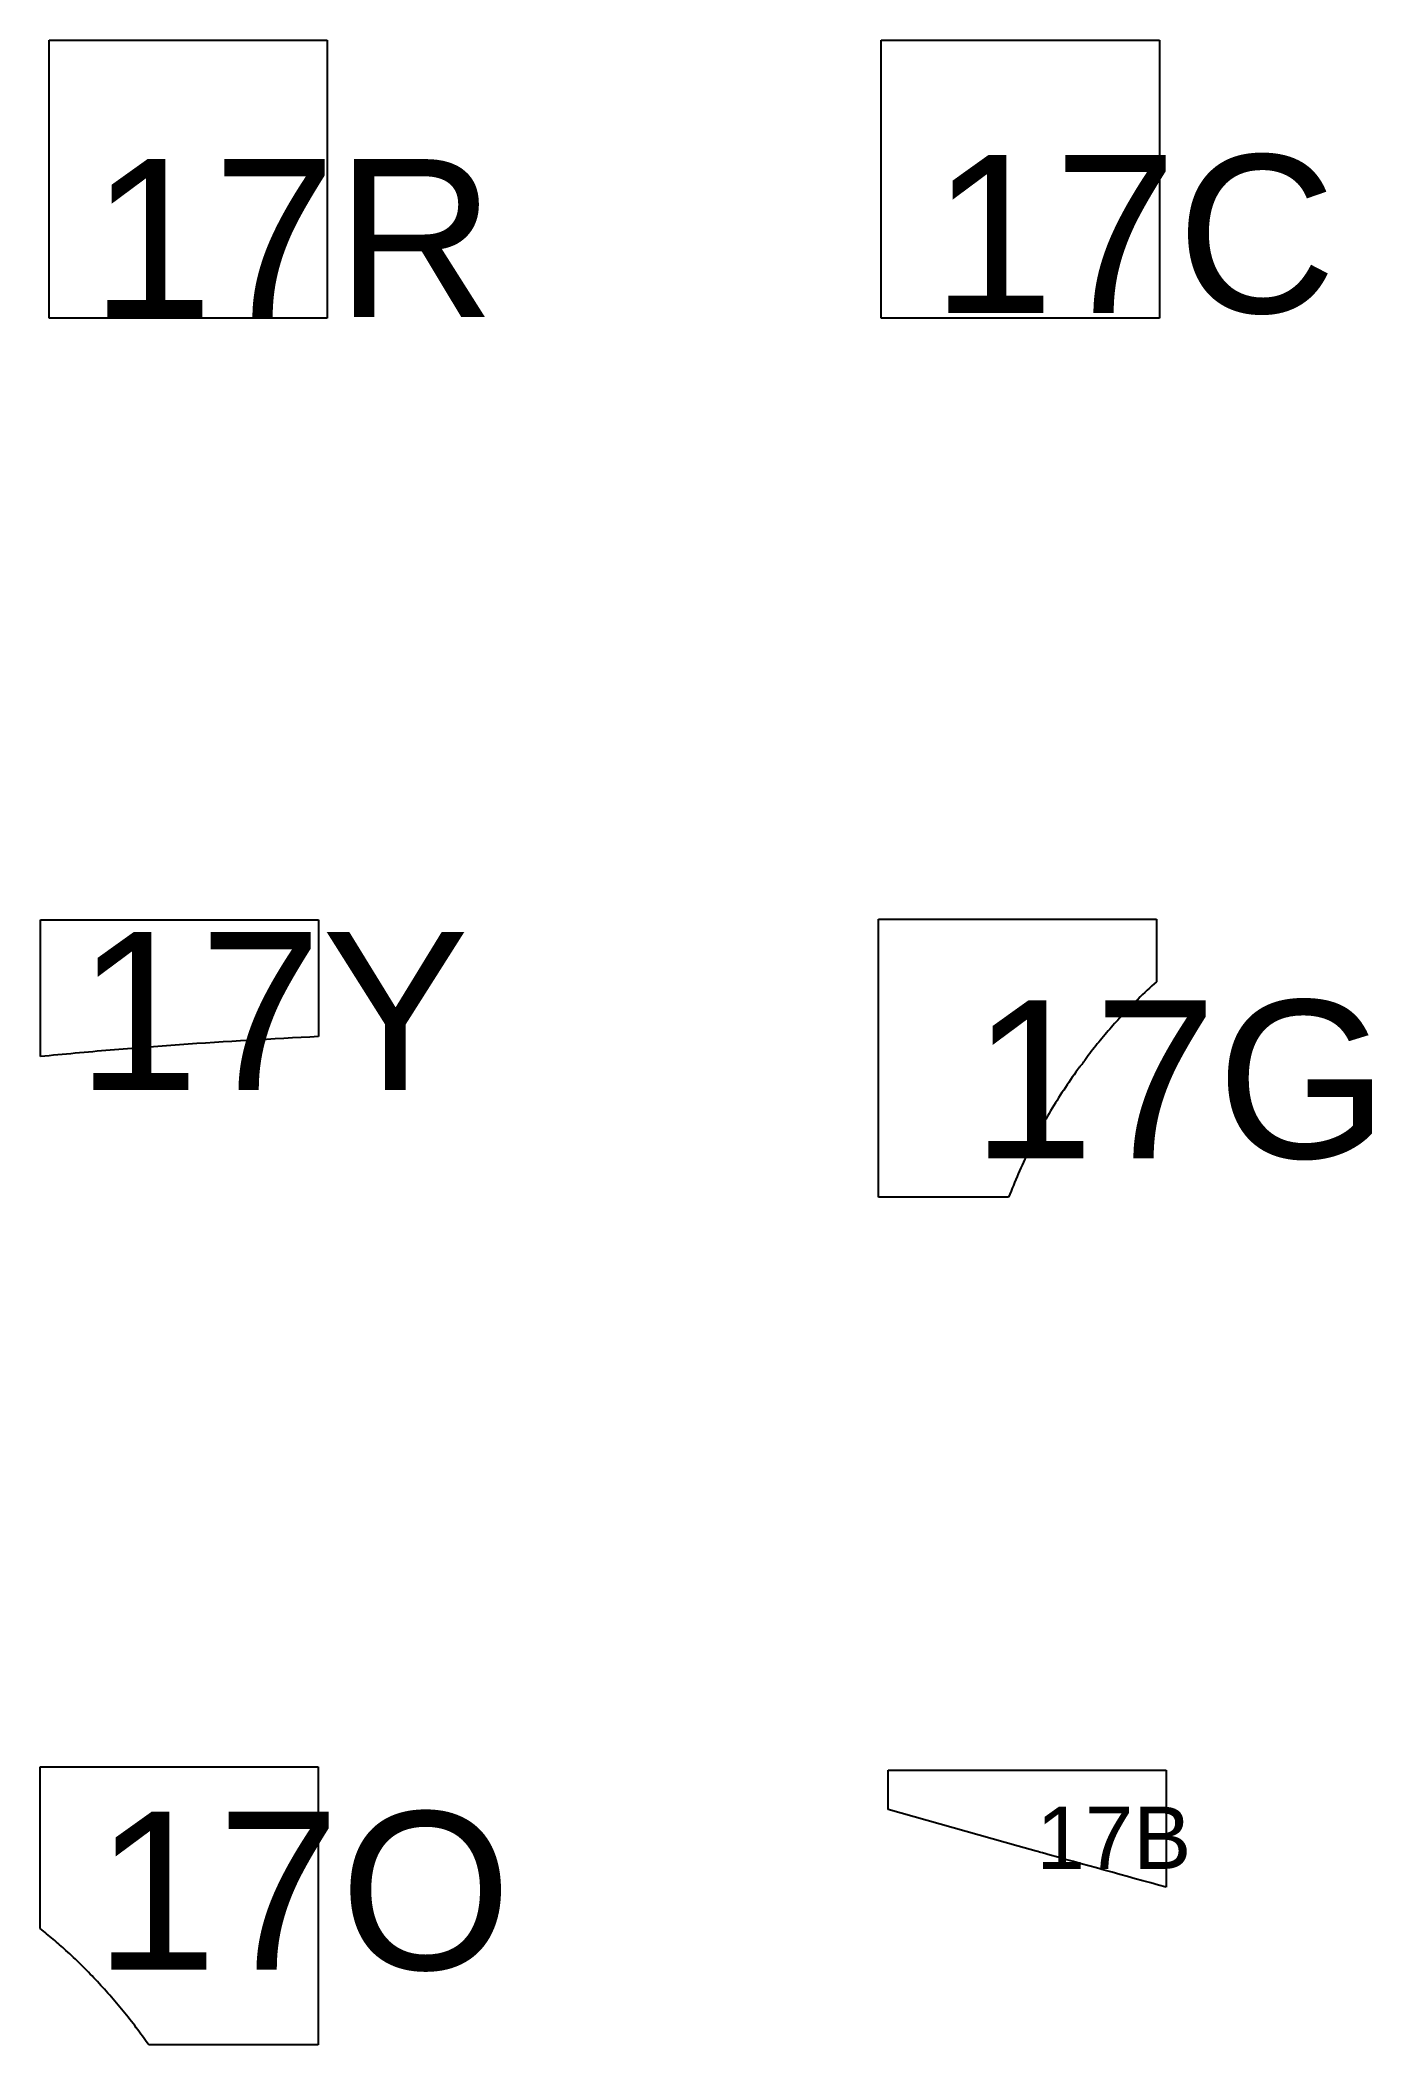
# Model space of a CAD drawing. Header units: millimetres. Extents: x 1.9 to 10.3, y 2.3 to 15.
import ezdxf

# ---------------------------------------------------------------- set-up
doc = ezdxf.new("R2010")
doc.units = ezdxf.units.MM
doc.header["$MEASUREMENT"] = 0
doc.layers.add('CUT', color=1, linetype='Continuous')
doc.layers.add('DISPLAY', color=163, linetype='Continuous')

msp = doc.modelspace()

# ---------------------------------------------------------------- linework, layer by layer
at = {"layer": 'CUT'}
for p, q in [((1.924, 13.263), (1.924, 15.023)), ((1.924, 15.023), (3.684, 15.023)), ((3.684, 15.023), (3.684, 13.263)), ((7.192, 13.263), (7.192, 15.023)), ((7.192, 15.023), (8.952, 15.023)), ((8.952, 15.023), (8.952, 13.263)), ((3.684, 13.263), (1.924, 13.263)), ((8.952, 13.263), (7.192, 13.263)), ((1.87, 8.587), (1.87, 9.452)), ((1.87, 9.452), (3.63, 9.452)), ((3.63, 9.452), (3.63, 8.713)), ((7.174, 7.697), (7.174, 9.457)), ((7.174, 9.457), (8.934, 9.457)), ((8.934, 9.457), (8.934, 9.061)), ((7.998, 7.697), (7.174, 7.697)), ((1.867, 4.089), (3.627, 4.089)), ((1.867, 3.066), (1.867, 4.089)), ((3.627, 4.089), (3.627, 2.329)), ((7.235, 3.82), (7.235, 4.068)), ((7.235, 4.068), (8.995, 4.068)), ((8.995, 4.068), (8.995, 3.327)), ((8.059, 3.587), (7.235, 3.82)), ((8.173, 3.555), (8.059, 3.587)), ((3.627, 2.329), (2.554, 2.329))]:
    msp.add_line(p, q, dxfattribs=at)
for points, knots in [([(8.934, 9.061), (8.894, 9.025), (8.825, 8.961), (8.731, 8.864), (8.648, 8.773), (8.568, 8.679), (8.518, 8.615), (8.493, 8.582)], [-1, -1, -1, -1, -0.75426, -0.565236, -0.376212, -0.188106, 0, 0, 0, 0]), ([(3.63, 8.713), (3.337, 8.699), (3.043, 8.682), (2.603, 8.651), (2.456, 8.64), (2.163, 8.615), (2.016, 8.601), (1.87, 8.587)], [-1, -1, -1, -1, -0.5, -0.5, -0.25, -0.25, 0, 0, 0, 0]), ([(8.446, 8.519), (8.416, 8.477), (8.356, 8.392), (8.273, 8.261), (8.196, 8.127), (8.125, 7.989), (8.058, 7.846), (8.018, 7.747), (7.998, 7.697)], [-1, -1, -1, -1, -0.834571, -0.669141, -0.504927, -0.340713, -0.170193, 0, 0, 0, 0]), ([(8.493, 8.582), (8.49, 8.578), (8.484, 8.569), (8.474, 8.554), (8.46, 8.536), (8.451, 8.525), (8.446, 8.519)], [0, 0, 0, 0, 0.203821, 0.413167, 0.693448, 1, 1, 1, 1]), ([(8.995, 3.327), (8.734, 3.399), (8.46, 3.475), (8.186, 3.552), (8.173, 3.555)], [-1, -1, -1, -1, -0.047663, 0, 0, 0, 0]), ([(2.554, 2.329), (2.528, 2.365), (2.476, 2.438), (2.394, 2.543), (2.308, 2.644), (2.219, 2.742), (2.127, 2.837), (2.037, 2.922), (1.95, 2.998), (1.894, 3.044), (1.867, 3.066)], [-1, -1, -1, -1, -0.867941, -0.735836, -0.603778, -0.473399, -0.342974, -0.212596, -0.106247, 0, 0, 0, 0])]:
    msp.add_open_spline(points, degree=3, knots=knots, dxfattribs=at)

# ---------------------------------------------------------------- texts
at = {"layer": 'DISPLAY', "attachment_point": 7, "line_spacing_factor": 0.963855}
for s, insert, char_height, width in [('\\fHelvetica;17R', (2.185, 13.27), 1, 3.37349), ('\\fHelvetica;17C', (7.509, 13.282), 1, 3.34337), ('\\fHelvetica;17Y', (2.097, 8.375), 1, 3.31325), ('\\fHelvetica;17G', (7.762, 7.929), 1, 3.39157), ('\\fHelvetica;17O', (2.211, 2.791), 1, 3.40964), ('\\fHelvetica;17B', (8.174, 3.443), 0.39461, 1.28368)]:
    msp.add_mtext(s, dxfattribs=dict(at, insert=insert, char_height=char_height, width=width))

doc.saveas('drawing.dxf')
